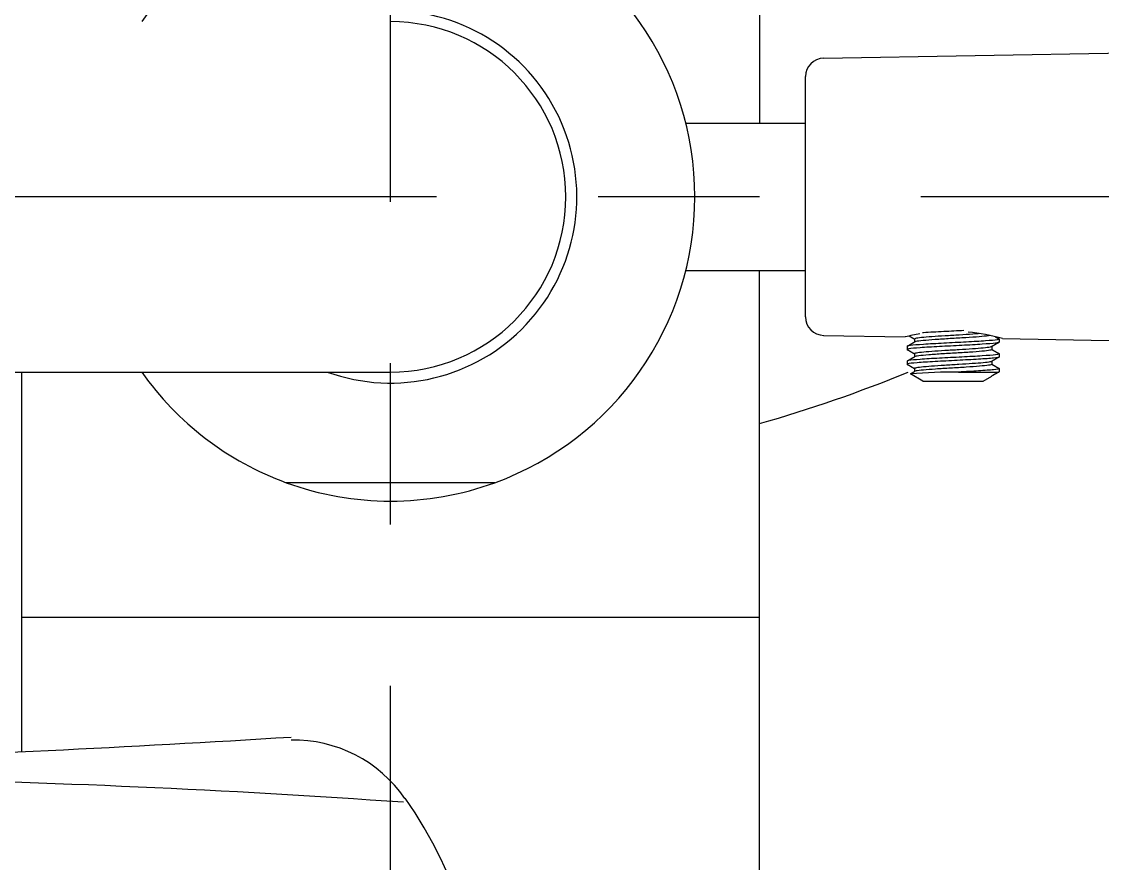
# Model space of a CAD drawing. Header units: millimetres. Extents: x 5066 to 5486, y -1867 to -1273.
# Drawn here: x 5403.91 to 5415.63, y -1434.14 to -1425.01 of the extents above; entities that cross this region are included whole.
import ezdxf

# ---------------------------------------------------------------- set-up
doc = ezdxf.new("R2010")
doc.units = ezdxf.units.MM
doc.header["$LTSCALE"] = 7
doc.header["$MEASUREMENT"] = 0
doc.linetypes.add('CENTER', pattern=[2, 1.25, -0.25, 0.25, -0.25])
doc.layers.add('CL', color=1, linetype='CENTER')
doc.layers.add('DWG', color=7, linetype='CONTINUOUS')

msp = doc.modelspace()

# ---------------------------------------------------------------- linework, layer by layer
at = {"layer": 'CL', "color": 1, "linetype": 'CENTER'}
for p, q in [((5407.912, -1454.963), (5407.912, -1420.605)), ((5422.412, -1426.91), (5321.507, -1426.91))]:
    msp.add_line(p, q, dxfattribs=at)
at = {"layer": 'DWG'}
for p, q in [((5411.912, -1417.95), (5411.912, -1426.11)), ((5412.608, -1425.406), (5417.806, -1425.315)), ((5412.412, -1428.213), (5412.412, -1425.606)), ((5411.113, -1426.11), (5412.412, -1426.11)), ((5411.113, -1427.71), (5412.412, -1427.71)), ((5411.912, -1434.85), (5411.912, -1427.71)), ((5412.608, -1428.413), (5413.493, -1428.428)), ((5413.512, -1428.533), (5413.512, -1428.566)), ((5413.592, -1428.453), (5413.592, -1428.485)), ((5414.432, -1428.534), (5414.432, -1428.566)), ((5414.512, -1428.453), (5414.512, -1428.486)), ((5414.549, -1428.447), (5417.806, -1428.504)), ((5413.592, -1428.613), (5413.592, -1428.645)), ((5414.512, -1428.613), (5414.512, -1428.646)), ((5413.512, -1428.693), (5413.512, -1428.726)), ((5413.592, -1428.773), (5413.592, -1428.805)), ((5414.432, -1428.694), (5414.432, -1428.726)), ((5414.512, -1428.773), (5414.512, -1428.806)), ((5394.4, -1428.81), (5407.912, -1428.81)), ((5403.912, -1428.81), (5403.912, -1432.929)), ((5413.685, -1428.91), (5413.549, -1428.831)), ((5414.072, -1428.81), (5414.508, -1428.81)), ((5414.338, -1428.91), (5414.432, -1428.856)), ((5414.508, -1428.81), (5414.428, -1428.856)), ((5414.428, -1428.856), (5414.432, -1428.856)), ((5414.432, -1428.854), (5414.432, -1428.856)), ((5413.685, -1428.91), (5414.338, -1428.91)), ((5407.912, -1430.01), (5406.78, -1430.01)), ((5409.043, -1430.01), (5407.912, -1430.01)), ((5403.912, -1431.47), (5411.912, -1431.47))]:
    msp.add_line(p, q, dxfattribs=at)
for centre, radius, start, end in [((5407.912, -1426.91), 3.3, 110.05, 144.8473), ((5407.912, -1426.91), 3.3, 290.05, 69.95), ((5407.912, -1426.91), 2.02, 250.1516, 90), ((5407.912, -1426.91), 1.9, 270, 90), ((5412.612, -1425.606), 0.2, 91, 180), ((5412.612, -1428.213), 0.2, 180, 269), ((5414.042, -1430.693), 2.33, 99.6408, 103.6331), ((5413.943, -1430.636), 2.271, 74.5234, 84.1407), ((5407.912, -1426.91), 3.3, 215.1527, 249.95), ((5407.907, -1415.204), 14.72, 285.7882, 292.4316), ((5414.031, -1434.569), 5.759, 89.5957, 94.8081), ((5407.912, -1426.91), 3.3, 249.95, 290.05), ((5393.391, -1214.352), 218.83, 270.76003, 273.52197), ((5406.869, -1434.254), 1.451, 34.4197, 91.429), ((5400.484, -1539.861), 106.653, 85.93161, 92.1218), ((5404.014, -1436.25), 4.94, 325.2097, 34.7918)]:
    msp.add_arc(centre, radius, start, end, dxfattribs=at)
for points, degree, knots in [([(5413.592, -1428.454), (5413.578, -1428.446), (5413.562, -1428.437), (5413.546, -1428.427), (5413.532, -1428.419)], 1, [0.0132795, 0.0132795, 0.0929024, 0.1858049, 0.2787073, 0.358732, 0.358732]), ([(5414.303, -1428.393), (5414.279, -1428.395), (5414.211, -1428.4), (5414.081, -1428.409), (5413.923, -1428.418), (5413.777, -1428.427), (5413.662, -1428.437), (5413.603, -1428.445), (5413.592, -1428.451), (5413.592, -1428.453)], 3, [27.508366, 27.508366, 27.508366, 27.508366, 27.742815, 28.112719, 28.482623, 28.852527, 29.222431, 29.592336, 29.84513, 29.84513, 29.84513, 29.84513]), ([(5414.413, -1428.414), (5414.408, -1428.415), (5414.381, -1428.42), (5414.301, -1428.428), (5414.152, -1428.438), (5413.98, -1428.448), (5413.813, -1428.459), (5413.678, -1428.469), (5413.612, -1428.477), (5413.596, -1428.482), (5413.594, -1428.484)], 3, [26.997697, 26.997697, 26.997697, 26.997697, 27.133052, 27.538023, 27.942994, 28.347965, 28.752936, 29.157907, 29.562878, 29.740499, 29.740499, 29.740499, 29.740499]), ([(5414.13, -1428.36), (5414.059, -1428.364), (5413.9, -1428.372), (5413.751, -1428.38), (5413.684, -1428.385), (5413.68, -1428.385)], 3, [28.0354001, 28.0354001, 28.0354001, 28.0354001, 28.4752147, 28.9661667, 28.9984298, 28.9984298, 28.9984298, 28.9984298]), ([(5414.468, -1428.426), (5414.477, -1428.432), (5414.494, -1428.441), (5414.51, -1428.45)], 1, [0.2234172, 0.2234172, 0.2787073, 0.3716098, 0.4645122, 0.4645122]), ([(5414.512, -1428.486), (5414.511, -1428.49), (5414.482, -1428.497), (5414.34, -1428.509), (5414.11, -1428.522), (5413.858, -1428.534), (5413.641, -1428.547), (5413.523, -1428.558), (5413.508, -1428.566), (5413.513, -1428.569)], 3, [32.986723, 32.986723, 32.986723, 32.986723, 33.384734, 33.875686, 34.366638, 34.85759, 35.348542, 35.839494, 36.2163, 36.2163, 36.2163, 36.2163]), ([(5414.51, -1428.45), (5414.515, -1428.454), (5414.5, -1428.461), (5414.378, -1428.473), (5414.16, -1428.485), (5413.908, -1428.498), (5413.679, -1428.51), (5413.54, -1428.522), (5413.512, -1428.529), (5413.512, -1428.533)], 3, [26.615553, 26.615553, 26.615553, 26.615553, 27.002359, 27.493311, 27.984263, 28.475215, 28.966167, 29.457119, 29.84513, 29.84513, 29.84513, 29.84513]), ([(5414.429, -1428.535), (5414.426, -1428.537), (5414.41, -1428.542), (5414.347, -1428.55), (5414.227, -1428.559), (5414.078, -1428.569), (5413.921, -1428.578), (5413.775, -1428.588), (5413.661, -1428.597), (5413.602, -1428.605), (5413.592, -1428.611), (5413.592, -1428.613)], 3, [33.091354, 33.091354, 33.091354, 33.091354, 33.291377, 33.661282, 34.031186, 34.40109, 34.770994, 35.140898, 35.510803, 35.880707, 36.128316, 36.128316, 36.128316, 36.128316]), ([(5414.512, -1428.646), (5414.512, -1428.647), (5414.511, -1428.651), (5414.469, -1428.659), (5414.298, -1428.672), (5414.059, -1428.684), (5413.809, -1428.697), (5413.607, -1428.709), (5413.516, -1428.72), (5413.51, -1428.726), (5413.513, -1428.729)], 3, [39.269908, 39.269908, 39.269908, 39.269908, 39.276158, 39.76711, 40.258062, 40.749014, 41.239966, 41.730918, 42.22187, 42.499486, 42.499486, 42.499486, 42.499486]), ([(5414.51, -1428.61), (5414.517, -1428.615), (5414.491, -1428.623), (5414.34, -1428.635), (5414.11, -1428.648), (5413.858, -1428.66), (5413.641, -1428.673), (5413.53, -1428.684), (5413.512, -1428.69), (5413.512, -1428.693)], 3, [32.898738, 32.898738, 32.898738, 32.898738, 33.384734, 33.875686, 34.366638, 34.85759, 35.348542, 35.839494, 36.128316, 36.128316, 36.128316, 36.128316]), ([(5413.592, -1428.614), (5413.578, -1428.606), (5413.562, -1428.597), (5413.546, -1428.587), (5413.53, -1428.578), (5413.513, -1428.569)], 1, [0.0132795, 0.0132795, 0.0929024, 0.1858049, 0.2787073, 0.3716098, 0.4645122, 0.4645122]), ([(5414.432, -1428.566), (5414.431, -1428.568), (5414.422, -1428.574), (5414.361, -1428.582), (5414.233, -1428.593), (5414.07, -1428.603), (5413.896, -1428.613), (5413.742, -1428.624), (5413.633, -1428.634), (5413.599, -1428.641), (5413.594, -1428.644)], 3, [32.986723, 32.986723, 32.986723, 32.986723, 33.207616, 33.612587, 34.017558, 34.422529, 34.8275, 35.232471, 35.637442, 36.023684, 36.023684, 36.023684, 36.023684]), ([(5414.432, -1428.565), (5414.445, -1428.573), (5414.461, -1428.582), (5414.477, -1428.592), (5414.494, -1428.601), (5414.51, -1428.61)], 1, [0.0132795, 0.0132795, 0.0929024, 0.1858049, 0.2787073, 0.3716098, 0.4645122, 0.4645122]), ([(5413.592, -1428.774), (5413.578, -1428.766), (5413.562, -1428.757), (5413.546, -1428.747), (5413.53, -1428.738), (5413.513, -1428.729)], 1, [0.0132795, 0.0132795, 0.0929024, 0.1858049, 0.2787073, 0.3716098, 0.4645122, 0.4645122]), ([(5414.429, -1428.695), (5414.426, -1428.697), (5414.41, -1428.702), (5414.346, -1428.71), (5414.225, -1428.719), (5414.076, -1428.729), (5413.918, -1428.738), (5413.773, -1428.748), (5413.66, -1428.757), (5413.602, -1428.765), (5413.592, -1428.771), (5413.592, -1428.773)], 3, [39.37454, 39.37454, 39.37454, 39.37454, 39.579749, 39.949653, 40.319557, 40.689461, 41.059366, 41.42927, 41.799174, 42.169078, 42.411501, 42.411501, 42.411501, 42.411501]), ([(5414.432, -1428.726), (5414.432, -1428.727), (5414.431, -1428.73), (5414.406, -1428.737), (5414.305, -1428.747), (5414.157, -1428.758), (5413.985, -1428.768), (5413.817, -1428.778), (5413.681, -1428.789), (5413.613, -1428.797), (5413.597, -1428.802), (5413.594, -1428.804)], 3, [39.269908, 39.269908, 39.269908, 39.269908, 39.28218, 39.687151, 40.092122, 40.497093, 40.902064, 41.307035, 41.712006, 42.116977, 42.306869, 42.306869, 42.306869, 42.306869]), ([(5414.51, -1428.77), (5414.511, -1428.771), (5414.515, -1428.776), (5414.469, -1428.785), (5414.301, -1428.798), (5414.148, -1428.806), (5414.072, -1428.81)], 3, [39.181923, 39.181923, 39.181923, 39.181923, 39.276158, 39.76711, 40.258062, 40.719203, 40.719203, 40.719203, 40.719203]), ([(5414.432, -1428.725), (5414.445, -1428.733), (5414.461, -1428.742), (5414.477, -1428.752), (5414.494, -1428.761), (5414.51, -1428.77)], 1, [0.0132795, 0.0132795, 0.0929024, 0.1858049, 0.2787073, 0.3716098, 0.4645122, 0.4645122]), ([(5414.512, -1428.806), (5414.512, -1428.807), (5414.51, -1428.808), (5414.508, -1428.809), (5414.508, -1428.81)], 3, [45.5530935, 45.5530935, 45.5530935, 45.5530935, 45.6585339, 45.674595, 45.674595, 45.674595, 45.674595])]:
    msp.add_open_spline(points, degree=degree, knots=knots, dxfattribs=at)
for points, degree in [([(5413.513, -1428.53), (5413.53, -1428.521), (5413.546, -1428.512), (5413.562, -1428.502), (5413.578, -1428.493), (5413.594, -1428.484)], 1), ([(5414.51, -1428.489), (5414.494, -1428.498), (5414.477, -1428.507), (5414.461, -1428.517), (5414.445, -1428.526), (5414.429, -1428.535)], 1), ([(5413.513, -1428.69), (5413.53, -1428.681), (5413.546, -1428.672), (5413.562, -1428.662), (5413.578, -1428.653), (5413.594, -1428.644)], 1), ([(5414.51, -1428.649), (5414.494, -1428.658), (5414.477, -1428.667), (5414.461, -1428.677), (5414.445, -1428.686), (5414.429, -1428.695)], 1), ([(5413.549, -1428.83), (5413.558, -1428.825), (5413.567, -1428.819), (5413.576, -1428.814), (5413.585, -1428.809), (5413.594, -1428.804)], 1), ([(5414.429, -1428.855), (5414.429, -1428.855), (5414.429, -1428.856), (5414.428, -1428.856)], 3), ([(5414.51, -1428.809), (5414.494, -1428.818), (5414.477, -1428.827), (5414.461, -1428.837), (5414.445, -1428.846), (5414.429, -1428.855)], 1)]:
    msp.add_open_spline(points, degree=degree, dxfattribs=at)

doc.saveas('drawing.dxf')
